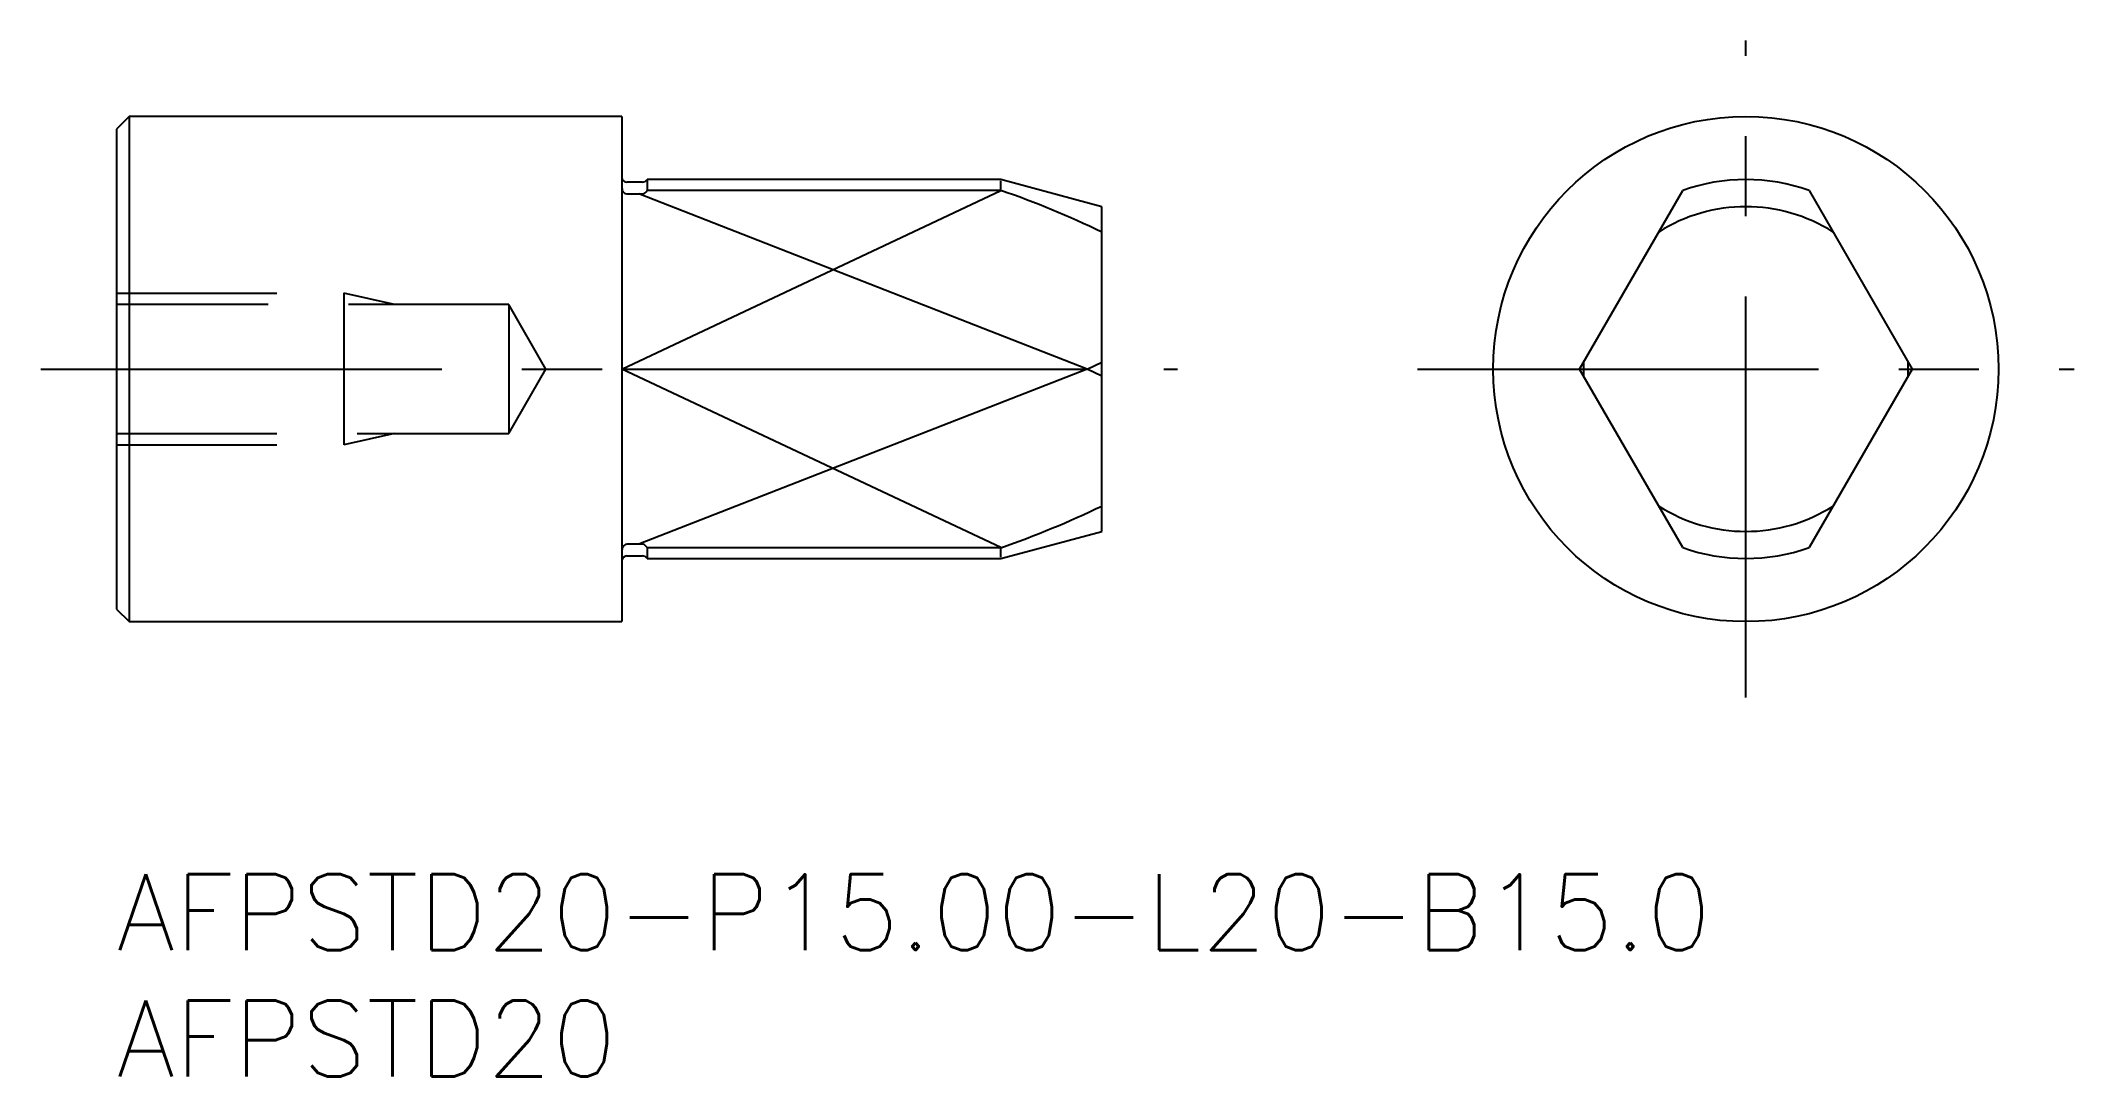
# Model space of a CAD drawing. Extents: x -3 to 77.5, y -8 to 33.
import ezdxf

# ---------------------------------------------------------------- set-up
doc = ezdxf.new("R2010")
doc.units = 0
doc.header["$LTSCALE"] = 0.5
doc.linetypes.add('CENTER', pattern=[50.8, 31.75, -6.35, 6.35, -6.35])
doc.linetypes.add('DASHED', pattern=[19.05, 12.7, -6.35])
for name, color, linetype in [('MSM_CENTER', 1, 'CENTER'), ('MSM_CONTINUOUS', 7, 'CONTINUOUS'), ('MSM_DASHED', 4, 'DASHED'), ('MSM_NARROW', 5, 'CONTINUOUS'), ('MSM_PART_NUMBER', 7, 'CONTINUOUS')]:
    doc.layers.add(name, color=color, linetype=linetype)
doc.styles.get("Standard").update_dxf_attribs({"font": 'txt.shx', "height": 1, "bigfont": 'bigfont.shx'})

# ---------------------------------------------------------------- blocks, each defined once
blk = doc.blocks.new('*U17')
at = {"layer": 'MSM_PART_NUMBER'}
blk.add_text('AFPSTD20-P15.00-L20-B15.0', height=3, dxfattribs=at).set_placement((0, -3))
blk = doc.blocks.new('*U18')
at = {"layer": 'MSM_PART_NUMBER'}
blk.add_text('AFPSTD20', height=3, dxfattribs=at).set_placement((0, -8))

msp = doc.modelspace()

# ---------------------------------------------------------------- linework, layer by layer
at = {"layer": 'MSM_CENTER'}
for p, q in [((64.493, 7), (64.493, 33)), ((-3, 20), (42, 20)), ((51.493, 20), (77.493, 20))]:
    msp.add_line(p, q, dxfattribs=at)
at = {"layer": 'MSM_CONTINUOUS'}
for p, q in [((0.5, 30), (0, 29.5)), ((20, 30), (0.5, 30)), ((0.5, 30), (0.5, 10)), ((20, 30), (20, 10)), ((0, 29.5), (0, 10.5)), ((20.827, 27.4), (20.2, 27.4)), ((35, 27.5), (21, 27.5)), ((21, 27.5), (21, 27.071)), ((39, 26.428), (35, 27.5)), ((20.2, 26.937), (20.827, 26.937)), ((35, 27.071), (21, 27.071)), ((57.911, 20), (61.993, 27.071)), ((66.993, 27.071), (71.076, 20)), ((39, 13.572), (39, 26.428)), ((38.424, 20), (39, 20.278)), ((20, 20), (38.424, 20)), ((39, 19.722), (38.424, 20)), ((61.993, 12.929), (57.911, 20)), ((71.076, 20), (66.993, 12.929)), ((20.827, 13.063), (20.2, 13.063)), ((21, 12.929), (21, 12.5)), ((21, 12.929), (35, 12.929)), ((35, 12.5), (39, 13.572)), ((20.2, 12.6), (20.827, 12.6)), ((21, 12.5), (35, 12.5)), ((0, 10.5), (0.5, 10)), ((0.5, 10), (20, 10))]:
    msp.add_line(p, q, dxfattribs=at)
msp.add_circle((64.493, 20), 10, dxfattribs=at)
for centre, radius, start, end in [((20.2, 27.6), 0.2, 180, 270), ((20.827, 27.6), 0.2, 270, 330), ((64.493, 20), 7.5, 70.52878, 109.47122), ((20.334, 27.203), 0.334, 179.91632, 207.84592), ((20.208, 27.122), 0.186, 203.87877, 267.41794), ((20.797, 27.153), 0.219, 277.77053, 337.901), ((22.804, -8.207), 37.327, 64.28518, 70.92958), ((64.493, 20), 6.428, 57.52486, 122.47514), ((64.493, 20), 6.428, 177.52486, 182.47514), ((64.493, 20), 6.428, 357.52486, 2.47514), ((22.804, 48.207), 37.327, 289.07042, 295.71482), ((64.493, 20), 6.428, 237.52486, 302.47514), ((20.334, 12.797), 0.334, 152.15408, 180.08368), ((20.208, 12.878), 0.186, 92.58206, 156.12123), ((20.797, 12.847), 0.219, 22.099, 82.22947), ((64.493, 20), 7.5, 250.52878, 289.47122), ((20.2, 12.4), 0.2, 90, 180), ((20.827, 12.4), 0.2, 30, 90)]:
    msp.add_arc(centre, radius, start, end, dxfattribs=at)
at = {"layer": 'MSM_DASHED'}
for p, q in [((0, 23), (9, 23)), ((15.528, 22.55), (0, 22.55)), ((9, 23), (9, 17)), ((11, 22.55), (9, 23)), ((17, 20), (15.528, 22.55)), ((15.528, 22.55), (15.528, 17.45)), ((15.528, 17.45), (17, 20)), ((0, 17.45), (15.528, 17.45)), ((0, 17), (9, 17)), ((11, 17.45), (9, 17))]:
    msp.add_line(p, q, dxfattribs=at)
at = {"layer": 'MSM_NARROW'}
for p, q in [((35, 27.121), (35, 27.45)), ((20, 20), (35, 27.071)), ((38.424, 20), (20.68, 26.937)), ((35, 12.929), (20, 20)), ((38.424, 20), (20.68, 13.063)), ((35, 12.55), (35, 12.879))]:
    msp.add_line(p, q, dxfattribs=at)

# ---------------------------------------------------------------- block references
at = {"layer": 'MSM_CONTINUOUS'}
for name in ['*U17', '*U18']:
    msp.add_blockref(name, (0, 0), dxfattribs=at)

doc.saveas('drawing.dxf')
